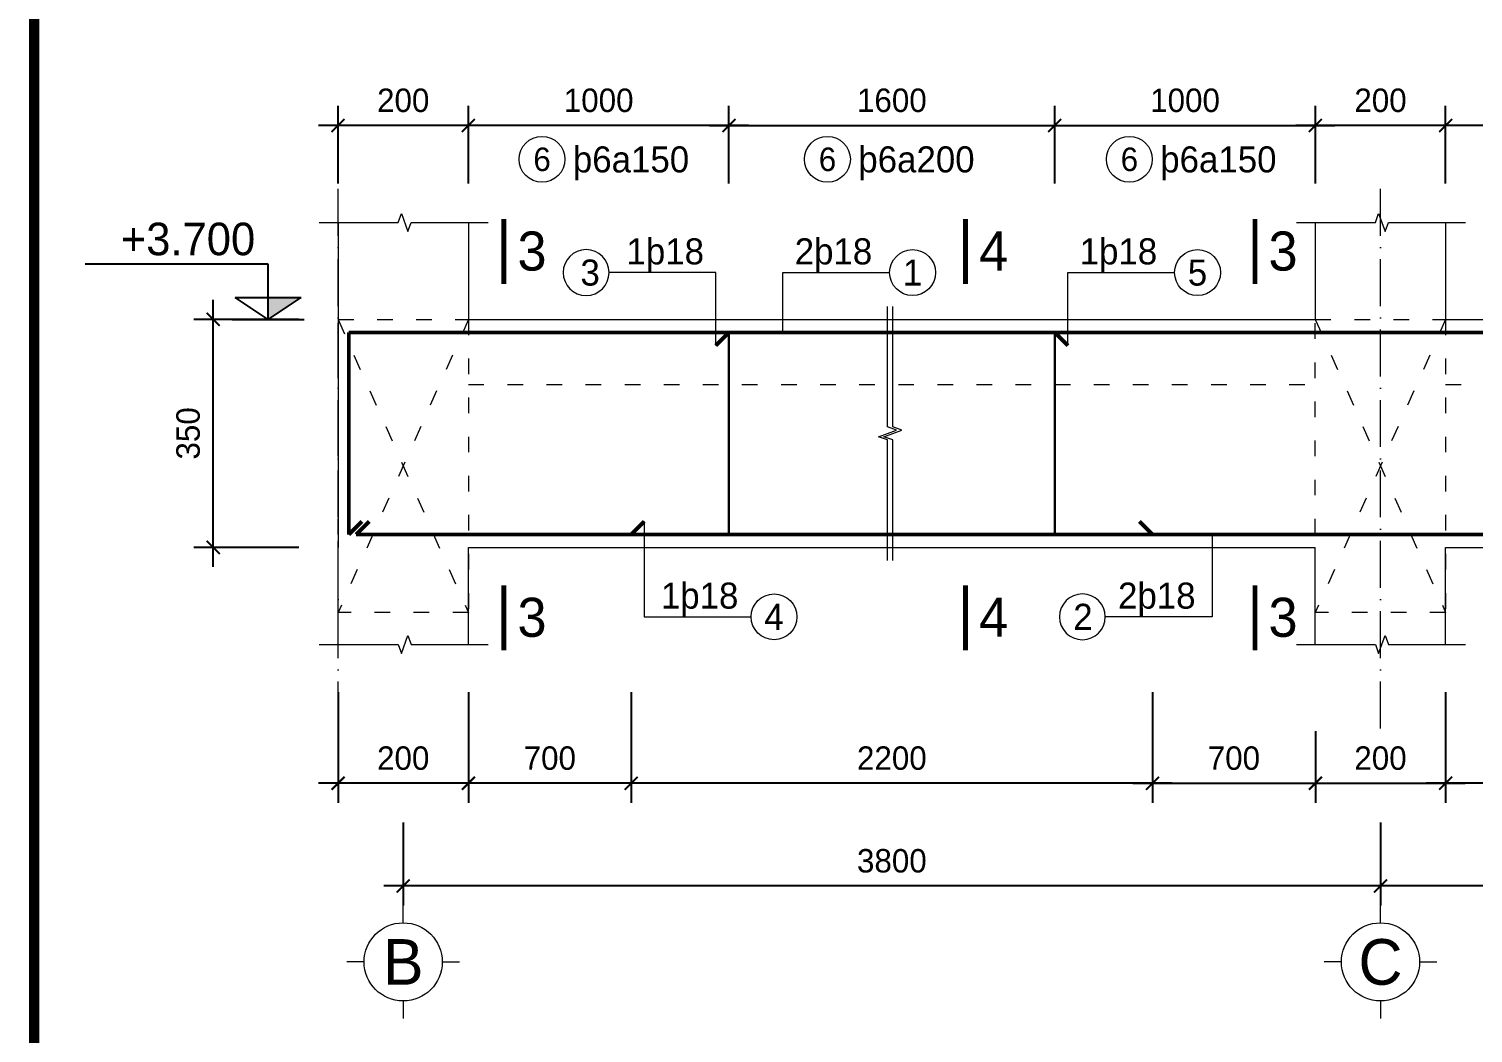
# Model space of a CAD drawing. Header units: inches. Extents: x 566748 to 757280, y 592180 to 740680.
# Drawn here: x 610508 to 621592, y 664945 to 672651 of the extents above; entities that cross this region are included whole.
import ezdxf
from ezdxf.enums import TextEntityAlignment as Align

# ---------------------------------------------------------------- set-up
doc = ezdxf.new("R2010")
doc.units = ezdxf.units.IN
doc.header["$MEASUREMENT"] = 0
doc.linetypes.add('ACAD_ISO03W100', pattern=[30, 12, -18])
doc.linetypes.add('ACAD_ISO10W100', pattern=[18, 12, -3, 0, -3])
doc.layers.add('LAYER7', color=7, linetype='Continuous')
doc.layers.add('TEXT', color=4, linetype='Continuous')
for name, color, linetype, lineweight in [('NET CB', 2, 'Continuous', 20), ('NET GHI CHU', 7, 'Continuous', 13), ('NET KICH THUOC', 9, 'Continuous', 13), ('NET THEP DAI', 3, 'Continuous', 30), ('NET THEP DOC', 1, 'Continuous', 50), ('NET TRUC', 8, 'ACAD_ISO10W100', 9)]:
    doc.layers.add(name, color=color, linetype=linetype, lineweight=lineweight)
doc.styles.add('A2', font='Fonts5.ttf', dxfattribs={"height": 600})
doc.styles.add('HELVE-KT', font='VHELVEN0.TTF')
doc.styles.add('ISO', font='Fonts5.ttf')
doc.styles.add('NHIEN', font='Fonts5.ttf', dxfattribs={"height": 0.2})
doc.styles.add('TEXT', font='Fonts5.ttf')
doc.styles.add('VNIHELVE', font='Fonts5.ttf', dxfattribs={"height": 180})
doc.dimstyles.new('M 1-20', dxfattribs={"dimscale": 100, "dimtxt": 2, "dimasz": 1, "dimexe": 1.5, "dimexo": 3, "dimgap": 1, "dimtad": 1, "dimdec": 0, "dimlfac": 0.2, "dimtxsty": 'VNIHELVE', "dimblk": 'ARCHTICK', "dimcen": 2.5, "dimdle": 1.5, "dimclrd": 256, "dimclre": 256, "dimclrt": 256, "dimadec": 0, "dimazin": 0, "dimtfac": 1, "dimtdec": 0, "dimtix": 1, "dimtmove": 0, "dimatfit": 3, "dimldrblk": 'ARCHTICK', "dimfxl": 7, "dimfxlon": 1, "dimarcsym": 1})

# ---------------------------------------------------------------- blocks, each defined once
blk = doc.blocks.new('_ArchTick')
at = {"color": 0, "linetype": 'ByBlock', "const_width": 0.15}
blk.add_lwpolyline([(-0.5, -0.5), (0.5, 0.5)], dxfattribs=at)
blk = doc.blocks.new('*D399')
at = {"layer": 'Defpoints', "color": 0}
for p in [(612881, 671910), (612881, 671166), (613881, 671166)]:
    blk.add_point(p, dxfattribs=at)
at = {"layer": 'NET KICH THUOC', "lineweight": -2}
for p, q in [((612881, 671466), (612881, 672060)), ((613881, 671466), (613881, 672060)), ((614031, 671910), (612731, 671910))]:
    blk.add_line(p, q, dxfattribs=at)
at = {"layer": 'NET KICH THUOC', "lineweight": -2, "xscale": 100, "yscale": 100, "zscale": 100, "rotation": 180}
blk.add_blockref('_ArchTick', (612881, 671910), dxfattribs=at)
at = {"layer": 'NET KICH THUOC', "lineweight": -2, "xscale": 100, "yscale": 100, "zscale": 100}
blk.add_blockref('_ArchTick', (613881, 671910), dxfattribs=at)
at = {"layer": 'NET KICH THUOC', "insert": (613381, 672102), "char_height": 180, "attachment_point": 5, "style": 'VNIHELVE'}
blk.add_mtext('200', dxfattribs=at)
blk = doc.blocks.new('*D400')
at = {"layer": 'Defpoints', "color": 0}
for p in [(612881, 667928), (613881, 667928), (612881, 666862)]:
    blk.add_point(p, dxfattribs=at)
at = {"layer": 'NET KICH THUOC', "lineweight": -2}
for p, q in [((612881, 667562), (612881, 666712)), ((613881, 667562), (613881, 666712)), ((614031, 666862), (612731, 666862))]:
    blk.add_line(p, q, dxfattribs=at)
at = {"layer": 'NET KICH THUOC', "lineweight": -2, "xscale": 100, "yscale": 100, "zscale": 100, "rotation": 180}
blk.add_blockref('_ArchTick', (612881, 666862), dxfattribs=at)
at = {"layer": 'NET KICH THUOC', "lineweight": -2, "xscale": 100, "yscale": 100, "zscale": 100}
blk.add_blockref('_ArchTick', (613881, 666862), dxfattribs=at)
at = {"layer": 'NET KICH THUOC', "insert": (613381, 667054), "char_height": 180, "attachment_point": 5, "style": 'VNIHELVE'}
blk.add_mtext('200', dxfattribs=at)
blk = doc.blocks.new('*D401')
at = {"layer": 'Defpoints', "color": 0}
for p in [(620381, 671910), (620381, 671166), (621381, 671166)]:
    blk.add_point(p, dxfattribs=at)
at = {"layer": 'NET KICH THUOC', "lineweight": -2}
for p, q in [((620381, 671466), (620381, 672060)), ((621381, 671466), (621381, 672060)), ((621531, 671910), (620231, 671910))]:
    blk.add_line(p, q, dxfattribs=at)
at = {"layer": 'NET KICH THUOC', "lineweight": -2, "xscale": 100, "yscale": 100, "zscale": 100, "rotation": 180}
blk.add_blockref('_ArchTick', (620381, 671910), dxfattribs=at)
at = {"layer": 'NET KICH THUOC', "lineweight": -2, "xscale": 100, "yscale": 100, "zscale": 100}
blk.add_blockref('_ArchTick', (621381, 671910), dxfattribs=at)
at = {"layer": 'NET KICH THUOC', "insert": (620881, 672102), "char_height": 180, "attachment_point": 5, "style": 'VNIHELVE'}
blk.add_mtext('200', dxfattribs=at)
blk = doc.blocks.new('*D402')
at = {"layer": 'Defpoints', "color": 0}
for p in [(613381, 666862), (620881, 666862), (613381, 666074)]:
    blk.add_point(p, dxfattribs=at)
at = {"layer": 'NET KICH THUOC', "lineweight": -2}
for p, q in [((613381, 666562), (613381, 665924)), ((620881, 666562), (620881, 665924)), ((621031, 666074), (613231, 666074))]:
    blk.add_line(p, q, dxfattribs=at)
at = {"layer": 'NET KICH THUOC', "lineweight": -2, "xscale": 100, "yscale": 100, "zscale": 100, "rotation": 180}
blk.add_blockref('_ArchTick', (613381, 666074), dxfattribs=at)
at = {"layer": 'NET KICH THUOC', "lineweight": -2, "xscale": 100, "yscale": 100, "zscale": 100}
blk.add_blockref('_ArchTick', (620881, 666074), dxfattribs=at)
at = {"layer": 'NET KICH THUOC', "insert": (617131, 666266), "char_height": 180, "attachment_point": 5, "style": 'VNIHELVE'}
blk.add_mtext('3800', dxfattribs=at)
blk = doc.blocks.new('*D404')
at = {"layer": 'Defpoints', "color": 0}
for p in [(620881, 666862), (628381, 666862), (620881, 666074)]:
    blk.add_point(p, dxfattribs=at)
at = {"layer": 'NET KICH THUOC', "lineweight": -2}
for p, q in [((620881, 666562), (620881, 665924)), ((628381, 666562), (628381, 665924)), ((628531, 666074), (620731, 666074))]:
    blk.add_line(p, q, dxfattribs=at)
at = {"layer": 'NET KICH THUOC', "lineweight": -2, "xscale": 100, "yscale": 100, "zscale": 100, "rotation": 180}
blk.add_blockref('_ArchTick', (620881, 666074), dxfattribs=at)
at = {"layer": 'NET KICH THUOC', "lineweight": -2, "xscale": 100, "yscale": 100, "zscale": 100}
blk.add_blockref('_ArchTick', (628381, 666074), dxfattribs=at)
at = {"layer": 'NET KICH THUOC', "insert": (624631, 666266), "char_height": 180, "attachment_point": 5, "style": 'VNIHELVE'}
blk.add_mtext('3800', dxfattribs=at)
blk = doc.blocks.new('TRUC')
at = {"layer": 'NET GHI CHU'}
for p, q in [((-228.0773, -72.5415), (-228.0773, -72.4415)), ((-228.3023, -72.7665), (-228.4023, -72.7665)), ((-227.8523, -72.7665), (-227.7523, -72.7665)), ((-228.0773, -72.9915), (-228.0773, -73.0915))]:
    blk.add_line(p, q, dxfattribs=at)
blk.add_circle((-228.0773, -72.7665), 0.225, dxfattribs=at)
at = {"layer": 'NET GHI CHU', "style": 'HELVE-KT'}
blk.add_attdef('A', text='', height=0.3, dxfattribs=at).set_placement((-228.0773, -72.7665), align=Align.MIDDLE_CENTER)
blk = doc.blocks.new('*D409')
at = {"layer": 'Defpoints', "color": 0}
for p in [(620381, 671910), (620381, 671166), (621381, 671166)]:
    blk.add_point(p, dxfattribs=at)
at = {"layer": 'NET KICH THUOC', "lineweight": -2}
for p, q in [((620381, 671466), (620381, 672060)), ((621381, 671466), (621381, 672060)), ((621531, 671910), (620231, 671910))]:
    blk.add_line(p, q, dxfattribs=at)
at = {"layer": 'NET KICH THUOC', "lineweight": -2, "xscale": 100, "yscale": 100, "zscale": 100, "rotation": 180}
blk.add_blockref('_ArchTick', (620381, 671910), dxfattribs=at)
at = {"layer": 'NET KICH THUOC', "lineweight": -2, "xscale": 100, "yscale": 100, "zscale": 100}
blk.add_blockref('_ArchTick', (621381, 671910), dxfattribs=at)
at = {"layer": 'NET KICH THUOC', "insert": (620881, 672102), "char_height": 180, "attachment_point": 5, "style": 'VNIHELVE'}
blk.add_mtext('200', dxfattribs=at)
blk = doc.blocks.new('*D413')
at = {"layer": 'Defpoints', "color": 0}
for p in [(615131, 668772), (613881, 667562), (613881, 666862)]:
    blk.add_point(p, dxfattribs=at)
at = {"layer": 'NET KICH THUOC', "lineweight": -2}
for p, q in [((615131, 667562), (615131, 666712)), ((613881, 667262), (613881, 666712)), ((615281, 666862), (613731, 666862))]:
    blk.add_line(p, q, dxfattribs=at)
at = {"layer": 'NET KICH THUOC', "lineweight": -2, "xscale": 100, "yscale": 100, "zscale": 100, "rotation": 180}
blk.add_blockref('_ArchTick', (613881, 666862), dxfattribs=at)
at = {"layer": 'NET KICH THUOC', "lineweight": -2, "xscale": 100, "yscale": 100, "zscale": 100}
blk.add_blockref('_ArchTick', (615131, 666862), dxfattribs=at)
at = {"layer": 'NET KICH THUOC', "insert": (614506, 667054), "char_height": 180, "attachment_point": 5, "style": 'VNIHELVE'}
blk.add_mtext('700', dxfattribs=at)
blk = doc.blocks.new('*D420')
at = {"layer": 'Defpoints', "color": 0}
for p in [(621381, 671910), (621381, 671166), (623381, 671166)]:
    blk.add_point(p, dxfattribs=at)
at = {"layer": 'NET KICH THUOC', "lineweight": -2}
for p, q in [((621381, 671466), (621381, 672060)), ((623381, 671466), (623381, 672060)), ((623531, 671910), (621231, 671910))]:
    blk.add_line(p, q, dxfattribs=at)
at = {"layer": 'NET KICH THUOC', "lineweight": -2, "xscale": 100, "yscale": 100, "zscale": 100, "rotation": 180}
blk.add_blockref('_ArchTick', (621381, 671910), dxfattribs=at)
at = {"layer": 'NET KICH THUOC', "lineweight": -2, "xscale": 100, "yscale": 100, "zscale": 100}
blk.add_blockref('_ArchTick', (623381, 671910), dxfattribs=at)
at = {"layer": 'NET KICH THUOC', "insert": (622381, 672102), "char_height": 180, "attachment_point": 5, "style": 'VNIHELVE'}
blk.add_mtext('1000', dxfattribs=at)
blk = doc.blocks.new('DS THEP')
blk.add_circle((220, 0), 220)
at = {"style": 'A2'}
blk.add_attdef('ENTER', text='', height=250, dxfattribs=at).set_placement((220, 0), align=Align.MIDDLE_CENTER)
blk = doc.blocks.new('*D423')
at = {"layer": 'Defpoints', "color": 0}
for p in [(613881, 671910), (613881, 671166), (615881, 671166)]:
    blk.add_point(p, dxfattribs=at)
at = {"layer": 'NET KICH THUOC', "lineweight": -2}
for p, q in [((613881, 671466), (613881, 672060)), ((615881, 671466), (615881, 672060)), ((616031, 671910), (613731, 671910))]:
    blk.add_line(p, q, dxfattribs=at)
at = {"layer": 'NET KICH THUOC', "lineweight": -2, "xscale": 100, "yscale": 100, "zscale": 100, "rotation": 180}
blk.add_blockref('_ArchTick', (613881, 671910), dxfattribs=at)
at = {"layer": 'NET KICH THUOC', "lineweight": -2, "xscale": 100, "yscale": 100, "zscale": 100}
blk.add_blockref('_ArchTick', (615881, 671910), dxfattribs=at)
at = {"layer": 'NET KICH THUOC', "insert": (614881, 672102), "char_height": 180, "attachment_point": 5, "style": 'VNIHELVE'}
blk.add_mtext('1000', dxfattribs=at)
blk = doc.blocks.new('*D424')
at = {"layer": 'Defpoints', "color": 0}
for p in [(620381, 671910), (618381, 671166), (620381, 671166)]:
    blk.add_point(p, dxfattribs=at)
at = {"layer": 'NET KICH THUOC', "lineweight": -2}
for p, q in [((618381, 671466), (618381, 672060)), ((620381, 671466), (620381, 672060)), ((618231, 671910), (620531, 671910))]:
    blk.add_line(p, q, dxfattribs=at)
at = {"layer": 'NET KICH THUOC', "lineweight": -2, "xscale": 100, "yscale": 100, "zscale": 100, "rotation": 180}
blk.add_blockref('_ArchTick', (618381, 671910), dxfattribs=at)
at = {"layer": 'NET KICH THUOC', "lineweight": -2, "xscale": 100, "yscale": 100, "zscale": 100}
blk.add_blockref('_ArchTick', (620381, 671910), dxfattribs=at)
at = {"layer": 'NET KICH THUOC', "insert": (619381, 672102), "char_height": 180, "attachment_point": 5, "style": 'VNIHELVE'}
blk.add_mtext('1000', dxfattribs=at)
blk = doc.blocks.new('*D425')
at = {"layer": 'Defpoints', "color": 0}
for p in [(618381, 671910), (615881, 671166), (618381, 671166)]:
    blk.add_point(p, dxfattribs=at)
at = {"layer": 'NET KICH THUOC', "lineweight": -2}
for p, q in [((615881, 671466), (615881, 672060)), ((618381, 671466), (618381, 672060)), ((615731, 671910), (618531, 671910))]:
    blk.add_line(p, q, dxfattribs=at)
at = {"layer": 'NET KICH THUOC', "lineweight": -2, "xscale": 100, "yscale": 100, "zscale": 100, "rotation": 180}
blk.add_blockref('_ArchTick', (615881, 671910), dxfattribs=at)
at = {"layer": 'NET KICH THUOC', "lineweight": -2, "xscale": 100, "yscale": 100, "zscale": 100}
blk.add_blockref('_ArchTick', (618381, 671910), dxfattribs=at)
at = {"layer": 'NET KICH THUOC', "insert": (617131, 672102), "char_height": 180, "attachment_point": 5, "style": 'VNIHELVE'}
blk.add_mtext('1600', dxfattribs=at)
blk = doc.blocks.new('MCD')
at = {"layer": 'NET GHI CHU'}
blk.add_lwpolyline([(0, 667, 50, 50, 0), (0, 0, 0, 0, 0)], format="xyseb", dxfattribs=at)
at = {"layer": 'TEXT', "linetype": 'ACAD_ISO03W100', "style": 'TEXT'}
blk.add_attdef('MCD', (139, 128), '', height=400, dxfattribs=at)
blk = doc.blocks.new('CT P')
at = {"color": 7}
for p, q in [((0, 423), (1406, 423)), ((0, 0), (0, 423)), ((0, 0), (-253, 168)), ((253, 168), (-253, 168)), ((0, 0), (253, 168))]:
    blk.add_line(p, q, dxfattribs=at)
at = {"color": 8}
blk.add_line((276, 0), (-276, 0), dxfattribs=at)
at = {"color": 7}
blk.add_solid([(0, 0), (-253, 168), (0, 168)], dxfattribs=at)
at = {"color": 7, "style": 'TEXT', "flags": 4}
blk.add_attdef('CODE', (258, 492), '', height=250, dxfattribs=at)
blk = doc.blocks.new('*D426')
at = {"layer": 'Defpoints', "color": 0}
for p in [(611923, 670422), (612881, 670422), (612881, 668672)]:
    blk.add_point(p, dxfattribs=at)
at = {"layer": 'NET KICH THUOC', "lineweight": -2}
for p, q in [((611923, 668522), (611923, 670572)), ((612581, 670422), (611773, 670422)), ((612581, 668672), (611773, 668672))]:
    blk.add_line(p, q, dxfattribs=at)
at = {"layer": 'NET KICH THUOC', "lineweight": -2, "xscale": 100, "yscale": 100, "zscale": 100}
for p, rotation in [((611923, 670422), 90), ((611923, 668672), 270)]:
    blk.add_blockref('_ArchTick', p, dxfattribs=dict(at, rotation=rotation))
at = {"layer": 'NET KICH THUOC', "insert": (611731, 669547), "char_height": 180, "attachment_point": 5, "rotation": 90, "style": 'VNIHELVE'}
blk.add_mtext('350', dxfattribs=at)
blk = doc.blocks.new('*D427')
at = {"layer": 'Defpoints', "color": 0}
for p in [(619131, 668772), (620381, 667562), (620381, 666862)]:
    blk.add_point(p, dxfattribs=at)
at = {"layer": 'NET KICH THUOC', "lineweight": -2}
for p, q in [((619131, 667562), (619131, 666712)), ((620381, 667262), (620381, 666712)), ((618981, 666862), (620531, 666862))]:
    blk.add_line(p, q, dxfattribs=at)
at = {"layer": 'NET KICH THUOC', "lineweight": -2, "xscale": 100, "yscale": 100, "zscale": 100, "rotation": 180}
blk.add_blockref('_ArchTick', (619131, 666862), dxfattribs=at)
at = {"layer": 'NET KICH THUOC', "lineweight": -2, "xscale": 100, "yscale": 100, "zscale": 100}
blk.add_blockref('_ArchTick', (620381, 666862), dxfattribs=at)
at = {"layer": 'NET KICH THUOC', "insert": (619756, 667054), "char_height": 180, "attachment_point": 5, "style": 'VNIHELVE'}
blk.add_mtext('700', dxfattribs=at)
blk = doc.blocks.new('*D428')
at = {"layer": 'Defpoints', "color": 0}
for p in [(619131, 668772), (615131, 667562), (615131, 666862)]:
    blk.add_point(p, dxfattribs=at)
at = {"layer": 'NET KICH THUOC', "lineweight": -2}
for p, q in [((619131, 667562), (619131, 666712)), ((615131, 667262), (615131, 666712)), ((619281, 666862), (614981, 666862))]:
    blk.add_line(p, q, dxfattribs=at)
at = {"layer": 'NET KICH THUOC', "lineweight": -2, "xscale": 100, "yscale": 100, "zscale": 100, "rotation": 180}
blk.add_blockref('_ArchTick', (615131, 666862), dxfattribs=at)
at = {"layer": 'NET KICH THUOC', "lineweight": -2, "xscale": 100, "yscale": 100, "zscale": 100}
blk.add_blockref('_ArchTick', (619131, 666862), dxfattribs=at)
at = {"layer": 'NET KICH THUOC', "insert": (617131, 667054), "char_height": 180, "attachment_point": 5, "style": 'VNIHELVE'}
blk.add_mtext('2200', dxfattribs=at)
blk = doc.blocks.new('*D430')
at = {"layer": 'Defpoints', "color": 0}
for p in [(622631, 668772), (621381, 667562), (621381, 666862)]:
    blk.add_point(p, dxfattribs=at)
at = {"layer": 'NET KICH THUOC', "lineweight": -2}
for p, q in [((622631, 667562), (622631, 666712)), ((621381, 667262), (621381, 666712)), ((622781, 666862), (621231, 666862))]:
    blk.add_line(p, q, dxfattribs=at)
at = {"layer": 'NET KICH THUOC', "lineweight": -2, "xscale": 100, "yscale": 100, "zscale": 100, "rotation": 180}
blk.add_blockref('_ArchTick', (621381, 666862), dxfattribs=at)
at = {"layer": 'NET KICH THUOC', "lineweight": -2, "xscale": 100, "yscale": 100, "zscale": 100}
blk.add_blockref('_ArchTick', (622631, 666862), dxfattribs=at)
at = {"layer": 'NET KICH THUOC', "insert": (622006, 667054), "char_height": 180, "attachment_point": 5, "style": 'VNIHELVE'}
blk.add_mtext('700', dxfattribs=at)
blk = doc.blocks.new('*D438')
at = {"layer": 'Defpoints', "color": 0}
for p in [(621381, 667928), (620381, 667562), (621381, 666862)]:
    blk.add_point(p, dxfattribs=at)
at = {"layer": 'NET KICH THUOC', "lineweight": -2}
for p, q in [((621381, 667562), (621381, 666712)), ((620381, 667262), (620381, 666712)), ((620231, 666862), (621531, 666862))]:
    blk.add_line(p, q, dxfattribs=at)
at = {"layer": 'NET KICH THUOC', "lineweight": -2, "xscale": 100, "yscale": 100, "zscale": 100, "rotation": 180}
blk.add_blockref('_ArchTick', (620381, 666862), dxfattribs=at)
at = {"layer": 'NET KICH THUOC', "lineweight": -2, "xscale": 100, "yscale": 100, "zscale": 100}
blk.add_blockref('_ArchTick', (621381, 666862), dxfattribs=at)
at = {"layer": 'NET KICH THUOC', "insert": (620881, 667054), "char_height": 180, "attachment_point": 5, "style": 'VNIHELVE'}
blk.add_mtext('200', dxfattribs=at)

msp = doc.modelspace()

# ---------------------------------------------------------------- linework, layer by layer
at = {"layer": 'LAYER7', "linetype": 'Continuous', "const_width": 80}
msp.add_lwpolyline([(649748.3, 680317.8), (610548.3, 680317.8), (610548.3, 652542.9), (649748.3, 652542.9)], close=True, dxfattribs=at)
at = {"layer": 'NET CB', "ltscale": 800}
for points in [[(612880.9, 671165.8), (612880.9, 670421.8)], [(613880.9, 671165.8), (613880.9, 670421.8)], [(620380.9, 671165.8), (620380.9, 670421.8)], [(621380.9, 671165.8), (621380.9, 670421.8)], [(612880.9, 670421.8), (612880.9, 668671.8), (612880.9, 668671.8)], [(613880.9, 670421.8), (620380.9, 670421.8)], [(621380.9, 670421.8), (627880.9, 670421.8)], [(612880.9, 667927.8), (612880.9, 668671.8)], [(613880.9, 668671.8), (620380.9, 668671.8)], [(613880.9, 667927.8), (613880.9, 668671.8)], [(620380.9, 667927.8), (620380.9, 668671.8)], [(621380.9, 668671.8), (627880.9, 668671.8)], [(621380.9, 667927.8), (621380.9, 668671.8)]]:
    msp.add_lwpolyline(points, dxfattribs=at)
at = {"layer": 'NET GHI CHU'}
for points in [[(612737, 671165.8), (613341.6, 671165.8), (613366.6, 671234.5), (613416.6, 671097.1), (613441.6, 671165.8), (614032.9, 671165.8)], [(620237, 671165.8), (620841.6, 671165.8), (620866.6, 671234.5), (620916.6, 671097.1), (620941.6, 671165.8), (621532.9, 671165.8)], [(612737, 667927.8), (613341.6, 667927.8), (613366.6, 667859.1), (613416.6, 667996.4), (613441.6, 667927.8), (614032.9, 667927.8)], [(620237, 667927.8), (620841.6, 667927.8), (620866.6, 667859.1), (620916.6, 667996.4), (620941.6, 667927.8), (621532.9, 667927.8)]]:
    msp.add_lwpolyline(points, dxfattribs=at)
at = {"layer": 'NET GHI CHU', "color": 7}
for points in [[(615780.9, 670221.8), (615780.9, 670781.3), (614960.8, 670781.3)], [(616293.9, 670321.8), (616293.9, 670781.3), (617114, 670781.3)], [(618480.9, 670221.8), (618480.9, 670781.3), (619300.9, 670781.3)], [(615230.9, 668871.8), (615230.9, 668139.3), (616050.9, 668139.3)], [(619589.4, 668771.8), (619589.4, 668139.3), (618769.3, 668139.3)]]:
    msp.add_lwpolyline(points, dxfattribs=at)
at = {"layer": 'NET GHI CHU', "linetype": 'Continuous'}
for points in [[(617097.9, 668571.8), (617097.9, 669496.8), (617029.2, 669521.8), (617166.5, 669571.8), (617097.9, 669596.8), (617097.9, 670521.8)], [(617137.9, 668571.8), (617137.9, 669496.8), (617069.2, 669521.8), (617206.5, 669571.8), (617137.9, 669596.8), (617137.9, 670521.8)]]:
    msp.add_lwpolyline(points, dxfattribs=at)
at = {"layer": 'NET GHI CHU', "linetype": 'ACAD_ISO03W100', "ltscale": 10}
for points in [[(613880.9, 668171.8), (612880.9, 668171.8), (612880.9, 670421.8), (613880.9, 670421.8)], [(621380.9, 668171.8), (620380.9, 668171.8), (620380.9, 670421.8), (621380.9, 670421.8)]]:
    msp.add_lwpolyline(points, close=True, dxfattribs=at)
for points in [[(612880.9, 670421.8), (613880.9, 668171.8)], [(613880.9, 670421.8), (612880.9, 668171.8)], [(620380.9, 670421.8), (621380.9, 668171.8)], [(621380.9, 670421.8), (620380.9, 668171.8)], [(613880.9, 669921.8), (620380.9, 669921.8)], [(621380.9, 669921.8), (627880.9, 669921.8)]]:
    msp.add_lwpolyline(points, dxfattribs=at)
at = {"layer": 'NET THEP DAI'}
for p, q in [((615880.9, 668771.8), (615880.9, 670321.8)), ((618380.9, 668771.8), (618380.9, 670321.8))]:
    msp.add_line(p, q, dxfattribs=at)
at = {"layer": 'NET THEP DOC'}
for p, q in [((612963.2, 668771.8), (612963.2, 670321.8)), ((643742.9, 668771.8), (613019.4, 668771.8))]:
    msp.add_line(p, q, dxfattribs=at)
for points in [[(643798.6, 670321.8), (612963.2, 670321.8)], [(615780.9, 670221.8), (615880.9, 670321.8)], [(618480.9, 670221.8), (618380.9, 670321.8)], [(612963.2, 668771.8), (613063.2, 668871.8)], [(613019.4, 668771.8), (613119.4, 668871.8)], [(615130.9, 668771.8), (615230.9, 668871.8)], [(619130.9, 668771.8), (619030.9, 668871.8)]]:
    msp.add_lwpolyline(points, dxfattribs=at)
at = {"layer": 'NET TRUC', "linetype": 'ACAD_ISO10W100', "ltscale": 30}
for points in [[(612880.9, 667282.6), (612880.9, 671470.9)], [(620880.9, 667282.6), (620880.9, 671470.9)]]:
    msp.add_lwpolyline(points, dxfattribs=at)

# ---------------------------------------------------------------- block references
at = {"layer": 'NET GHI CHU', "color": 7}
ref = msp.add_blockref('DS THEP', (614270, 671650.5), dxfattribs=dict(at, xscale=0.8000000000465661, yscale=0.8000000000465661, zscale=0.8000000000465661))
ref.add_attrib('ENTER', '6', dxfattribs={"layer": '0', "height": 180, "style": 'ISO'}).set_placement((614446.6, 671650.5), align=Align.MIDDLE_CENTER)
ref = msp.add_blockref('DS THEP', (616460.5, 671650.5), dxfattribs=dict(at, xscale=0.8000000000465661, yscale=0.8000000000465661, zscale=0.8000000000465661))
ref.add_attrib('ENTER', '6', dxfattribs={"layer": '0', "height": 180, "style": 'ISO'}).set_placement((616637.1, 671650.5), align=Align.MIDDLE_CENTER)
ref = msp.add_blockref('DS THEP', (618777.5, 671650.5), dxfattribs=dict(at, xscale=0.8000000000465661, yscale=0.8000000000465661, zscale=0.8000000000465661))
ref.add_attrib('ENTER', '6', dxfattribs={"layer": '0', "height": 180, "style": 'ISO'}).set_placement((618954.1, 671650.5), align=Align.MIDDLE_CENTER)
ref = msp.add_blockref('DS THEP', (614960.8, 670781.3), dxfattribs=dict(at, xscale=-0.8000000000465661, yscale=0.8000000000465661, zscale=0.8000000000465661))
ref.add_attrib('ENTER', '3', dxfattribs={"layer": '0', "height": 200, "style": 'ISO'}).set_placement((614815.5, 670781.3), align=Align.MIDDLE_CENTER)
ref = msp.add_blockref('DS THEP', (617114, 670781.3), dxfattribs=dict(at, xscale=0.8000000000465661, yscale=0.8000000000465661, zscale=0.8000000000465661))
ref.add_attrib('ENTER', '1', dxfattribs={"layer": '0', "height": 200, "style": 'ISO'}).set_placement((617289.7, 670781.3), align=Align.MIDDLE_CENTER)
ref = msp.add_blockref('DS THEP', (619300.9, 670781.3), dxfattribs=dict(at, xscale=0.8000000000465661, yscale=0.8000000000465661, zscale=0.8000000000465661))
ref.add_attrib('ENTER', '5', dxfattribs={"layer": '0', "height": 200, "style": 'ISO'}).set_placement((619476.6, 670781.3), align=Align.MIDDLE_CENTER)
ref = msp.add_blockref('DS THEP', (616050.9, 668139.3), dxfattribs=dict(at, xscale=0.8000000000465661, yscale=0.8000000000465661, zscale=0.8000000000465661))
ref.add_attrib('ENTER', '4', dxfattribs={"layer": '0', "height": 200, "style": 'ISO'}).set_placement((616226.6, 668139.3), align=Align.MIDDLE_CENTER)
ref = msp.add_blockref('DS THEP', (618769.3, 668139.3), dxfattribs=dict(at, xscale=-0.8000000000465661, yscale=0.8000000000465661, zscale=0.8000000000465661))
ref.add_attrib('ENTER', '2', dxfattribs={"layer": '0', "height": 200, "style": 'ISO'}).set_placement((618597.4, 668139.3), align=Align.MIDDLE_CENTER)
at = {"layer": 'TEXT'}
ref = msp.add_blockref('CT P', (612345.1, 670421.8), dxfattribs=dict(at, xscale=-1))
ref.add_attrib('CODE', '+3.700', (611213.4, 670914.2), dxfattribs={"layer": '0', "color": 7, "height": 250, "style": 'TEXT', "flags": 4})
ref = msp.add_blockref('MCD', (614154, 671192.7), dxfattribs=dict(at, xscale=-0.75, yscale=0.75, zscale=0.75, rotation=180))
ref.add_attrib('MCD', '3', (614258, 670796.4), dxfattribs={"linetype": 'ACAD_ISO03W100', "height": 300, "style": 'VNIHELVE'})
ref = msp.add_blockref('MCD', (617696, 671192.7), dxfattribs=dict(at, xscale=-0.75, yscale=0.75, zscale=0.75, rotation=180))
ref.add_attrib('MCD', '4', (617800, 670796.4), dxfattribs={"linetype": 'ACAD_ISO03W100', "height": 300, "style": 'VNIHELVE'})
ref = msp.add_blockref('MCD', (619917.5, 671192.7), dxfattribs=dict(at, xscale=-0.75, yscale=0.75, zscale=0.75, rotation=180))
ref.add_attrib('MCD', '3', (620021.5, 670796.4), dxfattribs={"linetype": 'ACAD_ISO03W100', "height": 300, "style": 'VNIHELVE'})
ref = msp.add_blockref('MCD', (614154, 668382.2), dxfattribs=dict(at, xscale=-0.75, yscale=0.75, zscale=0.75, rotation=180))
ref.add_attrib('MCD', '3', (614258, 667985.9), dxfattribs={"linetype": 'ACAD_ISO03W100', "height": 300, "style": 'VNIHELVE'})
ref = msp.add_blockref('MCD', (617696, 668382.2), dxfattribs=dict(at, xscale=-0.75, yscale=0.75, zscale=0.75, rotation=180))
ref.add_attrib('MCD', '4', (617800, 667985.9), dxfattribs={"linetype": 'ACAD_ISO03W100', "height": 300, "style": 'VNIHELVE'})
ref = msp.add_blockref('MCD', (619917.5, 668382.2), dxfattribs=dict(at, xscale=-0.75, yscale=0.75, zscale=0.75, rotation=180))
ref.add_attrib('MCD', '3', (620021.5, 667985.9), dxfattribs={"linetype": 'ACAD_ISO03W100', "height": 300, "style": 'VNIHELVE'})
at = {"layer": 'TEXT', "linetype": 'Continuous', "ltscale": 0.08}
ref = msp.add_blockref('TRUC', (917483.9, 762513.2), dxfattribs=dict(at, xscale=1333.33333337307, yscale=1333.333333343267, zscale=1333.333333333333))
ref.add_attrib('A', 'B', dxfattribs={"layer": '0', "height": 350, "style": 'NHIEN'}).set_placement((613380.9, 665491.1), align=Align.MIDDLE_CENTER)
ref = msp.add_blockref('TRUC', (924983.9, 762513.2), dxfattribs=dict(at, xscale=1333.33333337307, yscale=1333.333333343267, zscale=1333.333333333333))
ref.add_attrib('A', 'C', dxfattribs={"layer": '0', "height": 350, "style": 'NHIEN'}).set_placement((620880.9, 665491.1), align=Align.MIDDLE_CENTER)

# ---------------------------------------------------------------- texts
at = {"layer": 'TEXT', "char_height": 200, "width": 866.506, "style": 'VNIHELVE'}
for s, insert, attachment_point in [('þ6a150', (614683.1, 671749.8), 1), ('þ6a200', (616873.6, 671749.8), 1), ('þ6a150', (619190.6, 671749.8), 1), ('1þ18', (615094.4, 671044), 1), ('2þ18', (616980.4, 671044), 3), ('1þ18', (619167.3, 671044), 3), ('1þ18', (615953.3, 668402.1), 3), ('2þ18', (618866.9, 668402.1), 1)]:
    msp.add_mtext(s, dxfattribs=dict(at, insert=insert, attachment_point=attachment_point))

# ---------------------------------------------------------------- dimensions: what is measured, and where the dimension line sits
at = {"layer": 'NET KICH THUOC'}
for base, p1, p2, text, picture, middle in [((612880.9, 671910.1), (613880.9, 671165.8), (612880.9, 671165.8), '200', '*D399', (613380.9, 672102.1)), ((613880.9, 671910.1), (615880.9, 671165.8), (613880.9, 671165.8), '1000', '*D423', (614880.9, 672102.1)), ((620380.9, 671910.1), (621380.9, 671165.8), (620380.9, 671165.8), '200', '*D401', (620880.9, 672102.1)), ((620380.9, 671910.1), (621380.9, 671165.8), (620380.9, 671165.8), '200', '*D409', (620880.9, 672102.1)), ((621380.9, 671910.1), (623380.9, 671165.8), (621380.9, 671165.8), '1000', '*D420', (622380.9, 672102.1)), ((613880.9, 666862.4), (615130.9, 668771.8), (613880.9, 667562.4), '700', '*D413', (614505.9, 667054.3)), ((615130.9, 666862.4), (619130.9, 668771.8), (615130.9, 667562.4), '2200', '*D428', (617130.9, 667054.3)), ((621380.9, 666862.4), (622630.9, 668771.8), (621380.9, 667562.4), '700', '*D430', (622005.9, 667054.3)), ((613380.9, 666074.5), (620880.9, 666862.4), (613380.9, 666862.4), '3800', '*D402', (617130.9, 666266.4)), ((620880.9, 666074.5), (628380.9, 666862.4), (620880.9, 666862.4), '3800', '*D404', (624630.9, 666266.4))]:
    dim = msp.add_linear_dim(base=base, p1=p1, p2=p2, angle=180, text=text, dimstyle='M 1-20', dxfattribs=at)
    dim.commit()
    dim.dimension.update_dxf_attribs({"geometry": picture, "text_midpoint": middle})
for base, p1, p2, text, picture, middle in [((618380.9, 671910.1), (615880.9, 671165.8), (618380.9, 671165.8), '1600', '*D425', (617130.9, 672102.1)), ((620380.9, 671910.1), (618380.9, 671165.8), (620380.9, 671165.8), '1000', '*D424', (619380.9, 672102.1)), ((620380.9, 666862.4), (619130.9, 668771.8), (620380.9, 667562.4), '700', '*D427', (619755.9, 667054.3))]:
    dim = msp.add_linear_dim(base=base, p1=p1, p2=p2, text=text, dimstyle='M 1-20', dxfattribs=at)
    dim.commit()
    dim.dimension.update_dxf_attribs({"geometry": picture, "text_midpoint": middle})
for base, p1, p2, angle, picture, middle in [((611923.3, 670421.8), (612880.9, 668671.8), (612880.9, 670421.8), 90, '*D426', (611731.4, 669546.8)), ((612880.9, 666862.4), (613880.9, 667927.8), (612880.9, 667927.8), 180, '*D400', (613380.9, 667054.3))]:
    dim = msp.add_linear_dim(base=base, p1=p1, p2=p2, angle=angle, dimstyle='M 1-20', dxfattribs=at)
    dim.commit()
    dim.dimension.update_dxf_attribs({"geometry": picture, "text_midpoint": middle})
dim = msp.add_linear_dim(base=(621380.9, 666862.4), p1=(620380.9, 667562.4), p2=(621380.9, 667927.8), dimstyle='M 1-20', dxfattribs=at)
dim.commit()
dim.dimension.update_dxf_attribs({"geometry": '*D438', "text_midpoint": (620880.9, 667054.3)})

doc.saveas('drawing.dxf')
